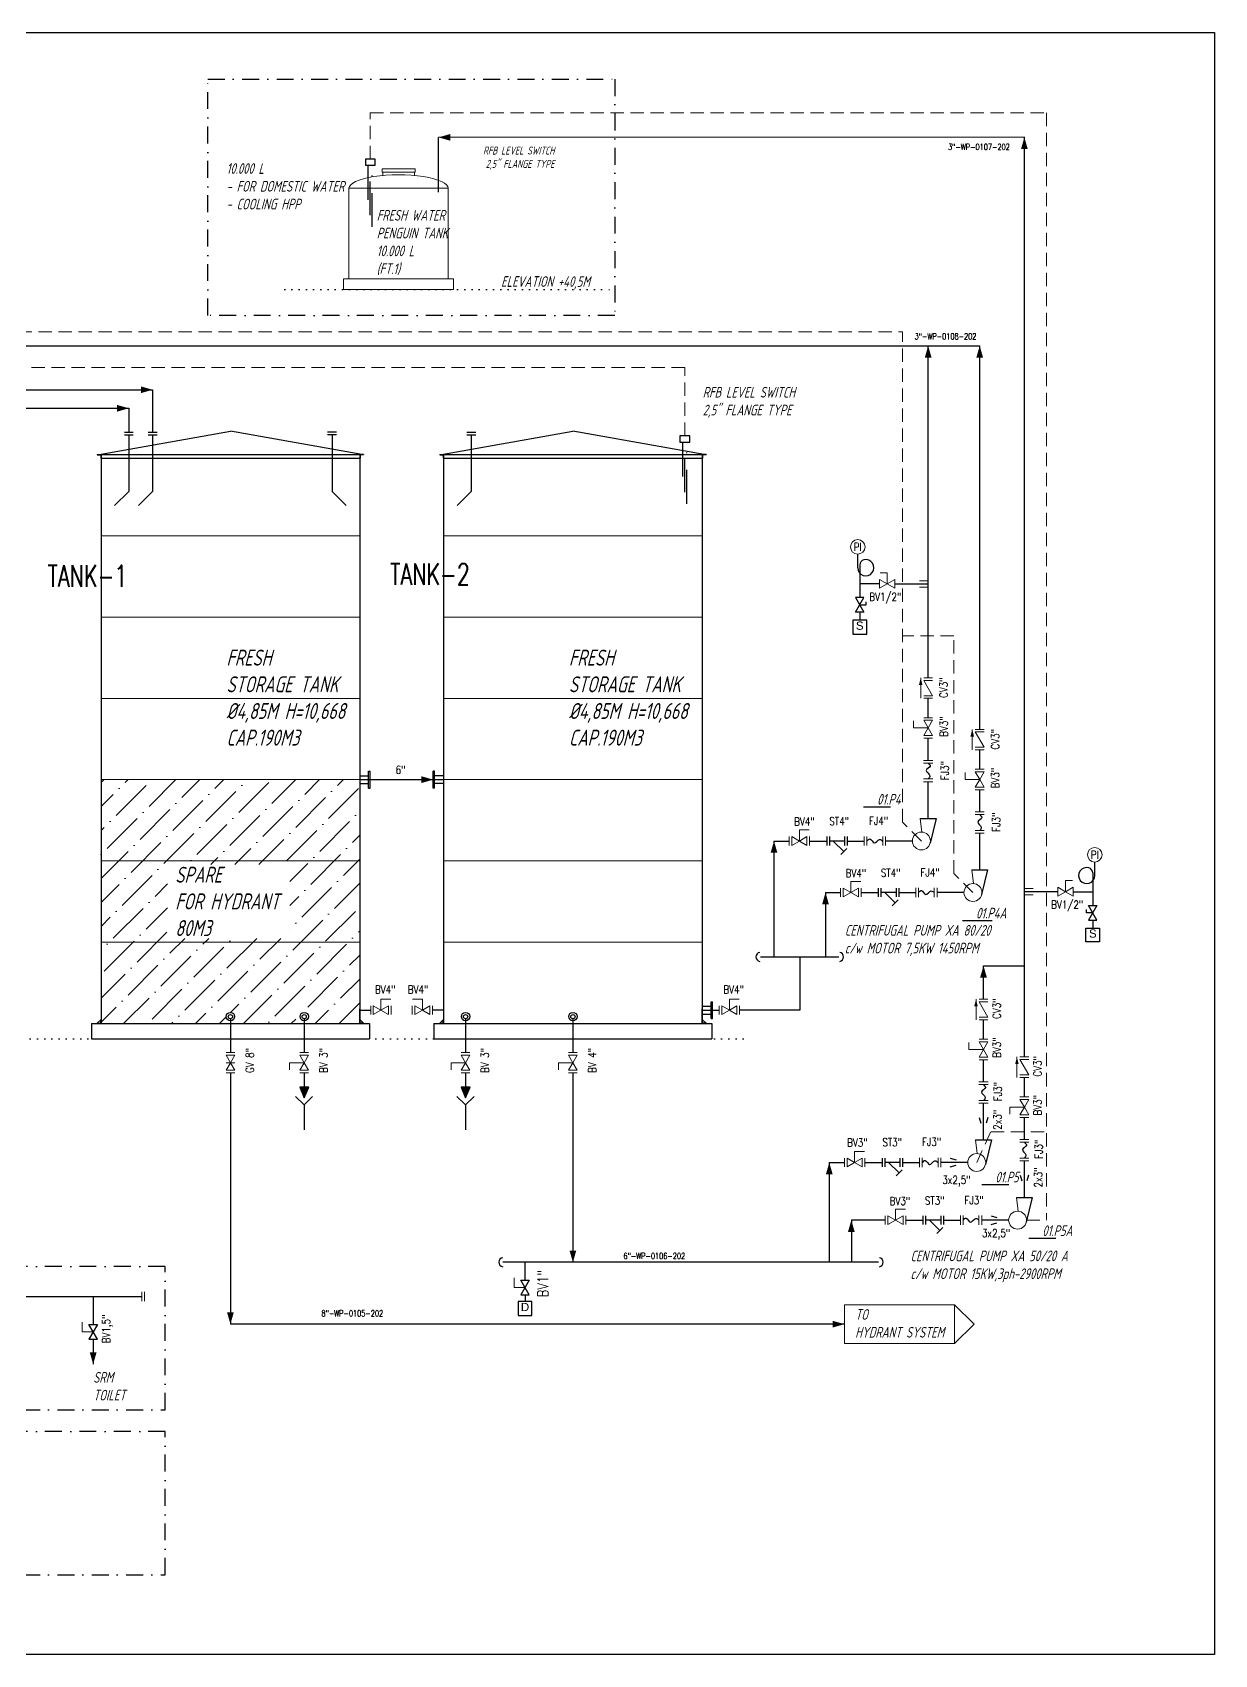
# Model space of a CAD drawing. Extents: x -29512 to 147477, y -5232 to 39709.
# Drawn here: x 138486.9 to 138708.5, y 10598.3 to 10902.4 of the extents above; entities that cross this region are included whole.
import ezdxf
from ezdxf.enums import TextEntityAlignment as Align

# ---------------------------------------------------------------- set-up
doc = ezdxf.new("R2010")
doc.units = 0
for name, pattern in [('DASHDOT', [25.4, 12.7, -6.35, 0, -6.35]), ('DOTTED', [0.25, 0, -0.25]), ('HIDDEN', [0.375, 0.25, -0.125])]:
    doc.linetypes.add(name, pattern=pattern)
doc.layers.get('0').update_dxf_attribs({"linetype": 'CONTINUOUS'})
doc.layers.get('DEFPOINTS').update_dxf_attribs({"linetype": 'CONTINUOUS'})
for name, color, linetype, lineweight in [('DIMENSI', 20, 'CONTINUOUS', 9), ('FITTING', 7, 'CONTINUOUS', 13), ('TAG', 140, 'CONTINUOUS', 13)]:
    doc.layers.add(name, color=color, linetype=linetype, lineweight=lineweight)
for name, color, linetype in [('DIMENSION', 3, 'CONTINUOUS'), ('HATCH', 4, 'CONTINUOUS'), ('NUVOLA', 6, 'CONTINUOUS'), ('S', 7, 'CONTINUOUS')]:
    doc.layers.add(name, color=color, linetype=linetype)
doc.styles.add('A3', font='arial.ttf', dxfattribs={"height": 0.3})
doc.styles.add('Romans100', font='romans.shx', dxfattribs={"width": 0.8, "height": 200})
doc.styles.add('S', font='ITALIC', dxfattribs={"height": 6})
doc.styles.add('S25', font='SIMPLEX', dxfattribs={"width": 0.8, "height": 0.25})
doc.styles.add('S3S', font='SIMPLEX', dxfattribs={"width": 0.7, "height": 0.3})
doc.styles.add('STYLE4', font='isocp.shx', dxfattribs={"width": 0.8, "oblique": 15, "height": 2})

# ---------------------------------------------------------------- blocks, each defined once
blk = doc.blocks.new('PRESA', base_point=(1.75, 0.1))
for p, q in [((1.5, 0.1), (1.5, 0.6)), ((1.5, 0.6), (2, 0.6)), ((2, 0.6), (2, 0.1)), ((2, 0.1), (1.5, 0.1))]:
    blk.add_line(p, q)
at = {"style": 'S', "width": 1.2}
blk.add_attdef('1', text='', height=0.3, dxfattribs=at).set_placement((1.75, 0.2), align=Align.CENTER)

msp = doc.modelspace()

# ---------------------------------------------------------------- hatches: boundary and pattern name
at = {"layer": 'DIMENSION', "linetype": 'Continuous', "ltscale": 0.5}
h = msp.add_hatch(color=3, dxfattribs=at)
h.paths.add_polyline_path([(138537.7991, 10702.6813), (138538.6368, 10704.6621), (138537.7991, 10704.6621)])
h.paths.add_polyline_path([(138537.7991, 10704.6621), (138536.9614, 10704.6621), (138537.7991, 10702.6813)])
h = msp.add_hatch(color=3, dxfattribs=at)
h.paths.add_polyline_path([(138568.0532, 10702.6813), (138568.8909, 10704.6621), (138568.0532, 10704.6621)])
h.paths.add_polyline_path([(138568.0532, 10704.6621), (138567.2155, 10704.6621), (138568.0532, 10702.6813)])
at = {"layer": 'FITTING', "linetype": 'ByBlock', "lineweight": 9, "ltscale": 0.5}
h = msp.add_hatch(dxfattribs=at)
h.set_pattern_fill('ANSI36', color=252, style=0)
h.set_pattern_definition([(45, (-3752.5855, 1875.253), (1.68379802, 6.17392608), [7.9375, -1.5875, 0, -1.5875])])
h.paths.add_polyline_path([(138548.2156, 10747.0934), (138548.2156, 10762.3334), (138499.7156, 10762.3334), (138499.7156, 10747.0934)])
h.paths.add_polyline_path([(138548.2156, 10731.8534), (138548.2156, 10747.0934), (138499.7156, 10747.0934), (138499.7156, 10731.8534)])
h.paths.add_polyline_path([(138548.2156, 10719.374), (138548.2156, 10731.8534), (138499.7156, 10731.8534), (138499.7156, 10717.3277), (138499.7156, 10716.6134), (138548.2156, 10716.6134), (138548.2156, 10717.0098), (138548.2156, 10717.24), (138548.2156, 10717.3277), (138548.2156, 10718.3598)])
h.paths.add_polyline_path([(138512.5645, 10732.2618), (138512.5645, 10746.4618), (138534.468, 10746.4618), (138534.468, 10732.2618)], flags=8)
h.paths.add_polyline_path([(138512.1589, 10732.5821), (138512.1589, 10746.449), (138535.0827, 10746.449), (138535.0827, 10732.5821)], flags=16)
h.paths.add_polyline_path([(138512.5645, 10732.2618), (138512.5645, 10746.4618), (138534.468, 10746.4618), (138534.468, 10732.2618)], flags=24)
h.paths.add_polyline_path([(138512.5645, 10732.2618), (138512.5645, 10746.4618), (138534.468, 10746.4618), (138534.468, 10732.2618)], flags=24)
h.paths.add_polyline_path([(138523.5718, 10717.9136, -1), (138524.3593, 10717.9136, -1)], flags=0)
h.paths.add_polyline_path([(138523.1787, 10717.9136, -1), (138524.7524, 10717.9136, -1)], flags=16)

# ---------------------------------------------------------------- linework, layer by layer
at = {"color": 7}
for p, q in [((138504.0945, 10827.4671), (138505.7431, 10827.4671)), ((138504.0945, 10826.9724), (138505.7431, 10826.9724)), ((138508.5644, 10827.4671), (138510.213, 10827.4671)), ((138508.5644, 10826.9724), (138510.213, 10826.9724)), ((138543.8366, 10827.4671), (138542.188, 10827.4671)), ((138543.8366, 10826.9724), (138542.188, 10826.9724)), ((138568.2979, 10827.4671), (138569.9465, 10827.4671)), ((138568.2979, 10826.9724), (138569.9465, 10826.9724)), ((138635.8132, 10750.0087), (138635.8132, 10751.6573)), ((138636.3078, 10750.0087), (138636.3078, 10751.6573)), ((138639.1633, 10750.833), (138636.3078, 10750.833)), ((138636.9775, 10750.833), (138638.9401, 10748.8865)), ((138639.1633, 10750.0087), (138639.1633, 10751.6573)), ((138639.6579, 10750.0087), (138639.6579, 10751.6573)), ((138638.385, 10748.3313), (138639.4953, 10749.4416)), ((138645.4746, 10740.3474), (138645.4746, 10741.996)), ((138645.9692, 10740.3474), (138645.9692, 10741.996)), ((138648.8246, 10741.1717), (138645.9692, 10741.1717)), ((138646.6388, 10741.1717), (138648.6015, 10739.2251)), ((138648.8246, 10740.3474), (138648.8246, 10741.996)), ((138649.3193, 10740.3474), (138649.3193, 10741.996)), ((138648.0464, 10738.67), (138649.1566, 10739.7802)), ((138646.1834, 10689.7379), (138646.1834, 10691.3865)), ((138646.678, 10689.7379), (138646.678, 10691.3865)), ((138649.5335, 10690.5622), (138646.678, 10690.5622)), ((138647.3477, 10690.5622), (138649.3103, 10688.6156)), ((138648.7552, 10688.0605), (138649.8655, 10689.1707)), ((138649.5335, 10689.7379), (138649.5335, 10691.3865)), ((138650.0281, 10689.7379), (138650.0281, 10691.3865)), ((138653.8438, 10678.9274), (138653.8438, 10680.576)), ((138654.3384, 10678.9274), (138654.3384, 10680.576)), ((138657.1938, 10679.7517), (138654.3384, 10679.7517)), ((138655.008, 10679.7517), (138656.9707, 10677.8051)), ((138657.1938, 10678.9274), (138657.1938, 10680.576)), ((138657.6885, 10678.9274), (138657.6885, 10680.576)), ((138656.4156, 10677.25), (138657.5259, 10678.3602))]:
    msp.add_line(p, q, dxfattribs=at)
at = {"color": 7, "lineweight": 20}
for p, q in [((138645.7444, 10801.1101), (138647.0753, 10801.1101)), ((138647.0753, 10799.0403), (138647.0753, 10801.1101)), ((138652.0386, 10772.028), (138652.0386, 10773.3589)), ((138654.7694, 10772.028), (138652.0386, 10772.028)), ((138661.6999, 10762.3666), (138661.6999, 10763.6975)), ((138664.4308, 10762.3666), (138661.6999, 10762.3666)), ((138632.4633, 10752.9029), (138630.6185, 10752.9029)), ((138630.6185, 10750.833), (138630.6185, 10752.9029)), ((138640.2799, 10741.1717), (138640.2799, 10743.2415)), ((138642.1247, 10743.2415), (138640.2799, 10743.2415)), ((138680.4941, 10741.3282), (138680.4941, 10743.398)), ((138681.825, 10743.398), (138680.4941, 10743.398)), ((138553.5135, 10721.1837), (138552.1826, 10721.1837)), ((138552.1826, 10719.1139), (138552.1826, 10721.1837)), ((138554.0274, 10721.1837), (138552.1826, 10721.1837)), ((138558.1072, 10721.1837), (138559.952, 10721.1837)), ((138558.6211, 10721.1837), (138559.952, 10721.1837)), ((138559.952, 10719.1139), (138559.952, 10721.1837)), ((138619.3462, 10721.1837), (138617.5014, 10721.1837)), ((138617.5014, 10719.1139), (138617.5014, 10721.1837)), ((138618.8323, 10721.1837), (138617.5014, 10721.1837)), ((138662.4088, 10711.7571), (138662.4088, 10713.088)), ((138665.1396, 10711.7571), (138662.4088, 10711.7571)), ((138535.0683, 10707.9438), (138535.0683, 10709.2747)), ((138537.7991, 10709.2747), (138535.0683, 10709.2747)), ((138568.0532, 10709.2747), (138565.3223, 10709.2747)), ((138565.3223, 10707.9438), (138565.3223, 10709.2747)), ((138588.169, 10709.2747), (138585.4382, 10709.2747)), ((138585.4382, 10707.9438), (138585.4382, 10709.2747)), ((138672.8, 10700.9466), (138670.0691, 10700.9466)), ((138670.0691, 10699.6157), (138670.0691, 10700.9466)), ((138640.9887, 10690.5622), (138640.9887, 10692.632)), ((138642.8335, 10692.632), (138640.9887, 10692.632)), ((138649.98, 10681.8215), (138648.6491, 10681.8215)), ((138648.6491, 10679.7517), (138648.6491, 10681.8215)), ((138650.4939, 10681.8215), (138648.6491, 10681.8215)), ((138577.1383, 10668.9679), (138577.1383, 10667.1231)), ((138577.1383, 10668.454), (138577.1383, 10667.1231)), ((138579.2082, 10667.1231), (138577.1383, 10667.1231)), ((138496.1668, 10660.6435), (138496.1668, 10658.7987)), ((138496.1668, 10660.1296), (138496.1668, 10658.7987)), ((138498.2366, 10658.7987), (138496.1668, 10658.7987))]:
    msp.add_line(p, q, dxfattribs=at)
for p, q in [((138642.7368, 10796.4806), (138641.1632, 10796.4806)), ((138641.1632, 10796.4806), (138642.7368, 10793.7268)), ((138641.1632, 10793.7268), (138642.7368, 10796.4806)), ((138643.1302, 10795.1037), (138643.1302, 10795.6938)), ((138642.7368, 10793.7268), (138641.1632, 10793.7268)), ((138641.95, 10795.1037), (138643.1302, 10795.1037)), ((138684.4392, 10737.3916), (138684.4392, 10737.9818)), ((138684.8326, 10738.7686), (138686.4062, 10738.7686)), ((138686.4062, 10738.7686), (138684.8326, 10736.0147)), ((138686.4062, 10736.0147), (138684.8326, 10738.7686)), ((138685.6194, 10737.3916), (138684.4392, 10737.3916)), ((138684.8326, 10736.0147), (138686.4062, 10736.0147)), ((138579.995, 10668.5), (138578.4213, 10665.7462)), ((138579.995, 10665.7462), (138578.4213, 10668.5)), ((138578.4213, 10668.5), (138579.995, 10668.5)), ((138578.4213, 10665.7462), (138579.995, 10665.7462)), ((138499.0234, 10660.1756), (138497.4498, 10657.4217)), ((138499.0234, 10657.4217), (138497.4498, 10660.1756)), ((138497.4498, 10660.1756), (138499.0234, 10660.1756)), ((138497.4498, 10657.4217), (138499.0234, 10657.4217))]:
    msp.add_line(p, q)
at = {"color": 30, "lineweight": 20}
for p, q in [((138654.7694, 10781.4258), (138654.7694, 10781.4326)), ((138664.4308, 10771.7644), (138664.4308, 10771.7713)), ((138665.1396, 10721.1549), (138665.1396, 10721.1617)), ((138672.8, 10710.3444), (138672.8, 10710.3512))]:
    msp.add_line(p, q, dxfattribs=at)
at = {"color": 7, "lineweight": 20}
for centre in [(138641.5681, 10805.9647), (138686.0013, 10748.2526)]:
    msp.add_circle(centre, 1.3668, dxfattribs=at)
for centre, radius in [((138523.9656, 10717.9136), 0.7868), ((138523.9656, 10717.9136), 0.3937), ((138537.7991, 10717.9136), 0.7868), ((138537.7991, 10717.9136), 0.3937), ((138568.0532, 10717.9136), 0.7868), ((138568.0532, 10717.9136), 0.3937), ((138588.169, 10717.9136), 0.7868), ((138588.169, 10717.9136), 0.3937)]:
    msp.add_circle(centre, radius)
for points in [[(138654.7694, 10765.4346), (138655.1642, 10764.8833), (138654.4026, 10764.0769), (138655.0692, 10763.0575), (138654.7694, 10762.4644)], [(138664.4308, 10755.7733), (138664.8256, 10755.2219), (138664.0639, 10754.4155), (138664.7305, 10753.3962), (138664.4308, 10752.803)], [(138643.2902, 10750.833), (138643.8416, 10751.2278), (138644.648, 10750.4662), (138645.6673, 10751.1328), (138646.2604, 10750.833)], [(138652.9516, 10741.1717), (138653.5029, 10741.5665), (138654.3093, 10740.8048), (138655.3287, 10741.4714), (138655.9218, 10741.1717)], [(138665.1396, 10705.1638), (138665.5344, 10704.6124), (138664.7728, 10703.806), (138665.4394, 10702.7867), (138665.1396, 10702.1935)], [(138672.8, 10694.3533), (138673.1948, 10693.8019), (138672.4331, 10692.9955), (138673.0997, 10691.9762), (138672.8, 10691.383)], [(138653.6604, 10690.5622), (138654.2118, 10690.957), (138655.0182, 10690.1953), (138656.0375, 10690.8619), (138656.6306, 10690.5622)], [(138661.3208, 10679.7517), (138661.8721, 10680.1465), (138662.6785, 10679.3848), (138663.6979, 10680.0514), (138664.291, 10679.7517)]]:
    msp.add_spline(points, degree=3)
at = {"layer": 'DEFPOINTS', "color": 6, "linetype": 'ByBlock', "ltscale": 0.5}
msp.add_lwpolyline([(138708.4541, 10598.32), (138278.5433, 10598.32), (138278.5433, 10902.4098), (138708.4541, 10902.4098)], close=True, dxfattribs=at)
at = {"layer": 'DIMENSI', "color": 7}
for p, q in [((138653.2917, 10755.0724), (138653.6006, 10752.5079)), ((138662.953, 10745.4111), (138663.2619, 10742.8466)), ((138663.6619, 10694.8016), (138663.9708, 10692.2371)), ((138671.3222, 10683.9911), (138671.6311, 10681.4266))]:
    msp.add_line(p, q, dxfattribs=at)
for centre in [(138653.5003, 10750.833), (138663.1616, 10741.1717), (138663.8705, 10690.5622), (138671.5308, 10679.7517)]:
    msp.add_circle(centre, 1.6779, dxfattribs=at)
at = {"layer": 'DIMENSION', "color": 4, "linetype": 'HIDDEN', "lineweight": 13, "ltscale": 10}
for p, q in [((138550.191, 10878.6749), (138550.191, 10887.3418)), ((138550.191, 10887.3418), (138676.9305, 10887.3418)), ((138676.9305, 10887.3418), (138676.9305, 10679.7517)), ((138375.4728, 10846.2629), (138649.9456, 10846.2629)), ((138649.9456, 10754.3877), (138649.9456, 10846.2629)), ((138609.1508, 10839.624), (138435.3571, 10839.624)), ((138609.1508, 10826.7677), (138609.1508, 10839.624)), ((138659.6069, 10789.2844), (138649.9456, 10789.2844)), ((138659.6069, 10744.7264), (138659.6069, 10789.2844)), ((138653.5003, 10750.833), (138649.9456, 10754.3877)), ((138663.1616, 10741.1717), (138659.6069, 10744.7264)), ((138663.8705, 10690.5622), (138666.4853, 10696.2904)), ((138666.4853, 10696.2904), (138676.9305, 10696.2904)), ((138673.2087, 10679.7517), (138676.9305, 10679.7517))]:
    msp.add_line(p, q, dxfattribs=at)
at = {"layer": 'DIMENSION', "color": 3, "linetype": 'Continuous', "ltscale": 0.5}
for p, q in [((138672.8, 10882.7496), (138562.9797, 10882.7441)), ((138562.9797, 10872.4624), (138562.9797, 10882.7441)), ((138672.8, 10710.3444), (138672.8, 10882.7496)), ((138388.2615, 10843.6595), (138664.4308, 10843.6595)), ((138654.7694, 10781.4326), (138654.7694, 10843.6595)), ((138664.4308, 10771.7713), (138664.4308, 10843.6595)), ((138446.0987, 10835.4231), (138509.3887, 10835.4231)), ((138509.3887, 10835.4231), (138509.3887, 10827.4671)), ((138450.7286, 10831.9497), (138504.9188, 10831.9497)), ((138504.9188, 10831.9497), (138504.9188, 10827.4671)), ((138504.9188, 10826.9724), (138504.9188, 10816.3717)), ((138509.3887, 10826.9724), (138509.3887, 10816.3717)), ((138543.0123, 10826.9724), (138543.0123, 10816.3717)), ((138569.1222, 10826.9724), (138569.1222, 10816.3717)), ((138504.9188, 10816.3717), (138502.2653, 10813.7183)), ((138509.3887, 10816.3717), (138506.7353, 10813.7183)), ((138543.0123, 10816.3717), (138545.6658, 10813.7183)), ((138569.1222, 10816.3717), (138566.4688, 10813.7183)), ((138654.7694, 10773.9503), (138654.7694, 10777.5879)), ((138654.7694, 10765.9491), (138654.7694, 10770.1056)), ((138664.4308, 10764.289), (138664.4308, 10767.9265)), ((138548.2156, 10762.3334), (138563.919, 10762.3334)), ((138654.7694, 10755.0724), (138654.7694, 10761.9499)), ((138664.4308, 10756.2878), (138664.4308, 10760.4443)), ((138625.8638, 10750.833), (138625.8638, 10729.0938)), ((138625.8638, 10750.833), (138628.6961, 10750.833)), ((138632.5409, 10750.833), (138635.8132, 10750.833)), ((138639.6579, 10750.833), (138642.7757, 10750.833)), ((138651.8224, 10750.833), (138646.7749, 10750.833)), ((138664.4308, 10745.4111), (138664.4308, 10752.2885)), ((138635.5252, 10741.1717), (138635.5252, 10729.0938)), ((138635.5252, 10741.1717), (138638.3575, 10741.1717)), ((138642.2022, 10741.1717), (138645.4746, 10741.1717)), ((138649.3193, 10741.1717), (138652.4371, 10741.1717)), ((138661.4837, 10741.1717), (138656.4363, 10741.1717)), ((138623.3526, 10729.0938), (138638.0364, 10729.0938)), ((138630.6945, 10729.0938), (138630.6945, 10719.1139)), ((138665.1396, 10721.1617), (138665.1396, 10727.443)), ((138665.1396, 10727.443), (138672.8, 10727.443)), ((138523.9656, 10717.6134), (138523.9656, 10711.1971)), ((138537.7991, 10717.6134), (138537.7991, 10711.1971)), ((138548.2156, 10719.1139), (138550.2602, 10719.1139)), ((138563.919, 10719.1139), (138561.8743, 10719.1139)), ((138568.0532, 10717.6134), (138568.0532, 10711.1971)), ((138588.169, 10717.6134), (138588.169, 10711.1971)), ((138612.419, 10719.1139), (138615.579, 10719.1139)), ((138630.6945, 10719.1139), (138619.4237, 10719.1139)), ((138665.1396, 10713.6795), (138665.1396, 10717.317)), ((138523.9656, 10707.3524), (138523.9656, 10660.2575)), ((138537.7991, 10707.3524), (138537.7991, 10704.6621)), ((138568.0532, 10707.3524), (138568.0532, 10704.6621)), ((138588.169, 10707.3524), (138588.169, 10671.8557)), ((138665.1396, 10705.6783), (138665.1396, 10709.8347)), ((138672.8, 10702.869), (138672.8, 10706.5065)), ((138537.7754, 10701.3501), (138537.7754, 10696.707)), ((138568.0294, 10701.3501), (138568.0294, 10696.707)), ((138665.1396, 10694.8016), (138665.1396, 10701.679)), ((138672.8, 10694.8678), (138672.8, 10699.0242)), ((138636.234, 10690.5622), (138639.0663, 10690.5622)), ((138636.234, 10690.5622), (138636.234, 10671.8557)), ((138642.9111, 10690.5622), (138646.1834, 10690.5622)), ((138650.0281, 10690.5622), (138653.1459, 10690.5622)), ((138662.1926, 10690.5622), (138657.1451, 10690.5622)), ((138672.8, 10683.9911), (138672.8, 10690.8685)), ((138646.7267, 10679.7517), (138640.3657, 10679.7517)), ((138640.3657, 10679.7517), (138640.3657, 10671.8557)), ((138650.5714, 10679.7517), (138653.8438, 10679.7517)), ((138657.6885, 10679.7517), (138660.8063, 10679.7517)), ((138669.8529, 10679.7517), (138664.8055, 10679.7517)), ((138645.4746, 10671.8557), (138575.0075, 10671.8557)), ((138579.2082, 10668.5), (138579.2082, 10671.8557)), ((138413.2625, 10665.4243), (138507.3041, 10665.4243)), ((138498.2366, 10665.4243), (138498.2366, 10660.1756)), ((138579.2082, 10665.7462), (138579.2082, 10664.478)), ((138639.0763, 10660.2575), (138523.9656, 10660.2575)), ((138498.2366, 10657.4217), (138498.2366, 10652.7502))]:
    msp.add_line(p, q, dxfattribs=at)
at = {"layer": 'DIMENSION', "color": 4, "linetype": 'DASHDOT', "ltscale": 0.5}
for p, q in [((138549.8173, 10871.0501), (138549.8173, 10877.5209)), ((138550.191, 10868.1335), (138550.191, 10877.5209)), ((138550.5647, 10865.9438), (138550.5647, 10877.5209)), ((138608.7771, 10819.1429), (138608.7771, 10825.6137)), ((138609.1508, 10816.2263), (138609.1508, 10825.6137)), ((138609.5245, 10814.0366), (138609.5245, 10825.6137))]:
    msp.add_line(p, q, dxfattribs=at)
at = {"layer": 'DIMENSION', "color": 3, "lineweight": 25}
for p, q in [((138499.3584, 10823.2934), (138523.9656, 10827.6323)), ((138548.5727, 10823.2934), (138523.9656, 10827.6323)), ((138563.5619, 10823.2934), (138588.169, 10827.6323)), ((138612.7762, 10823.2934), (138588.169, 10827.6323)), ((138499.7156, 10823.2934), (138548.2156, 10823.2934)), ((138499.7156, 10823.2934), (138499.7156, 10716.6134)), ((138548.2156, 10823.2934), (138548.2156, 10716.6134)), ((138563.919, 10823.2934), (138563.919, 10716.6134)), ((138563.919, 10823.2934), (138612.419, 10823.2934)), ((138612.419, 10823.2934), (138612.419, 10716.6134))]:
    msp.add_line(p, q, dxfattribs=at)
at = {"layer": 'DIMENSION', "color": 0, "lineweight": 25}
for p, q in [((138499.0013, 10823.2934), (138499.0013, 10823.222)), ((138499.0013, 10823.2934), (138499.7156, 10823.2934)), ((138499.0013, 10823.222), (138499.6441, 10823.222)), ((138499.6441, 10823.222), (138499.6441, 10822.5791)), ((138499.6441, 10822.5791), (138499.7156, 10822.5791)), ((138499.7156, 10823.2934), (138499.7156, 10822.5791)), ((138499.7156, 10822.5791), (138548.2156, 10822.5791)), ((138548.9298, 10823.2934), (138548.2156, 10823.2934)), ((138548.2156, 10823.2934), (138548.2156, 10822.5791)), ((138548.287, 10822.5791), (138548.2156, 10822.5791)), ((138548.287, 10823.222), (138548.287, 10822.5791)), ((138548.9298, 10823.222), (138548.287, 10823.222)), ((138548.9298, 10823.2934), (138548.9298, 10823.222)), ((138563.2047, 10823.2934), (138563.919, 10823.2934)), ((138563.2047, 10823.2934), (138563.2047, 10823.222)), ((138563.2047, 10823.222), (138563.8476, 10823.222)), ((138563.8476, 10823.222), (138563.8476, 10822.5791)), ((138563.8476, 10822.5791), (138563.919, 10822.5791)), ((138563.919, 10823.2934), (138563.919, 10822.5791)), ((138563.919, 10822.5791), (138612.419, 10822.5791)), ((138612.419, 10823.2934), (138612.419, 10822.5791)), ((138613.1333, 10823.2934), (138612.419, 10823.2934)), ((138612.4904, 10822.5791), (138612.419, 10822.5791)), ((138613.1333, 10823.222), (138612.4904, 10823.222)), ((138612.4904, 10823.222), (138612.4904, 10822.5791)), ((138613.1333, 10823.2934), (138613.1333, 10823.222)), ((138499.0013, 10716.6848), (138499.6441, 10717.3277)), ((138499.0013, 10716.6134), (138499.0013, 10716.6848)), ((138499.0013, 10716.6848), (138499.6441, 10716.6848)), ((138499.0013, 10716.6134), (138499.7156, 10716.6134)), ((138499.6441, 10717.3277), (138499.7156, 10717.3277)), ((138499.6441, 10716.6848), (138499.6441, 10717.3277)), ((138499.7156, 10716.6134), (138499.7156, 10717.3277)), ((138548.287, 10717.3277), (138548.2156, 10717.3277)), ((138548.287, 10717.3277), (138548.2156, 10717.3277)), ((138548.2156, 10716.6134), (138548.2156, 10717.3277)), ((138548.9298, 10716.6134), (138548.2156, 10716.6134)), ((138548.287, 10717.3277), (138548.9298, 10716.6848)), ((138548.287, 10716.6848), (138548.287, 10717.3277)), ((138548.9298, 10716.6848), (138548.287, 10716.6848)), ((138548.9298, 10716.6134), (138548.9298, 10716.6848)), ((138563.2047, 10716.6848), (138563.8476, 10717.3277)), ((138563.2047, 10716.6848), (138563.8476, 10716.6848)), ((138563.2047, 10716.6134), (138563.2047, 10716.6848)), ((138563.2047, 10716.6134), (138563.919, 10716.6134)), ((138563.8476, 10716.6848), (138563.8476, 10717.3277)), ((138563.8476, 10717.3277), (138563.919, 10717.3277)), ((138563.919, 10716.6134), (138563.919, 10717.3277)), ((138612.419, 10716.6134), (138612.419, 10717.3277)), ((138612.4904, 10717.3277), (138612.419, 10717.3277)), ((138612.4904, 10717.3277), (138612.419, 10717.3277)), ((138613.1333, 10716.6134), (138612.419, 10716.6134)), ((138612.4904, 10716.6848), (138612.4904, 10717.3277)), ((138612.4904, 10717.3277), (138613.1333, 10716.6848)), ((138613.1333, 10716.6848), (138612.4904, 10716.6848)), ((138613.1333, 10716.6134), (138613.1333, 10716.6848))]:
    msp.add_line(p, q, dxfattribs=at)
at = {"layer": 'DIMENSION', "color": 8, "lineweight": 0}
for p, q in [((138499.7156, 10808.0534), (138548.2156, 10808.0534)), ((138563.919, 10808.0534), (138612.419, 10808.0534)), ((138499.7156, 10792.8134), (138548.2156, 10792.8134)), ((138499.7156, 10792.8134), (138548.2156, 10792.8134)), ((138563.919, 10792.8134), (138612.419, 10792.8134)), ((138563.919, 10792.8134), (138612.419, 10792.8134)), ((138499.7156, 10777.5734), (138548.2156, 10777.5734)), ((138563.919, 10777.5734), (138612.419, 10777.5734)), ((138499.7156, 10762.3334), (138548.2156, 10762.3334)), ((138563.919, 10762.3334), (138612.419, 10762.3334)), ((138499.7156, 10747.0934), (138548.2156, 10747.0934)), ((138563.919, 10747.0934), (138612.419, 10747.0934)), ((138499.7156, 10731.8534), (138548.2156, 10731.8534)), ((138563.919, 10731.8534), (138612.419, 10731.8534))]:
    msp.add_line(p, q, dxfattribs=at)
at = {"layer": 'DIMENSION', "color": 0, "linetype": 'ByBlock', "ltscale": 0.5}
for p, q in [((138641.95, 10799.0403), (138641.95, 10796.4806)), ((138641.95, 10793.7268), (138641.95, 10792.2052)), ((138685.6194, 10741.3282), (138685.6194, 10738.7686)), ((138685.6194, 10736.0147), (138685.6194, 10734.4932))]:
    msp.add_line(p, q, dxfattribs=at)
at = {"layer": 'DIMENSION', "color": 7, "linetype": 'ByBlock', "lineweight": 25, "ltscale": 5}
for p, q in [((138548.2156, 10763.0744), (138549.8808, 10763.0744)), ((138563.919, 10763.0744), (138562.2538, 10763.0744)), ((138548.2156, 10761.5924), (138549.8808, 10761.5924)), ((138563.919, 10761.5924), (138562.2538, 10761.5924)), ((138612.419, 10719.8549), (138614.0842, 10719.8549)), ((138612.419, 10718.3728), (138614.0842, 10718.3728))]:
    msp.add_line(p, q, dxfattribs=at)
at = {"layer": 'DIMENSION', "color": 7, "lineweight": 25}
for p, q in [((138549.8808, 10760.7598), (138549.8808, 10763.907)), ((138549.8808, 10763.907), (138550.1472, 10763.907)), ((138550.1472, 10760.7598), (138550.1472, 10763.907)), ((138562.2538, 10763.907), (138561.9874, 10763.907)), ((138561.9874, 10760.7598), (138561.9874, 10763.907)), ((138562.2538, 10760.7598), (138562.2538, 10763.907)), ((138549.8808, 10760.7598), (138550.1472, 10760.7598)), ((138562.2538, 10760.7598), (138561.9874, 10760.7598)), ((138548.2156, 10717.24), (138548.2156, 10719.374)), ((138612.419, 10717.24), (138612.419, 10719.374)), ((138614.0842, 10720.6875), (138614.3506, 10720.6875)), ((138614.0842, 10717.5402), (138614.0842, 10720.6875)), ((138614.3506, 10717.5402), (138614.3506, 10720.6875)), ((138614.0842, 10717.5402), (138614.3506, 10717.5402))]:
    msp.add_line(p, q, dxfattribs=at)
at = {"layer": 'DIMENSION', "color": 1}
for p, q in [((138642.6696, 10757.2645), (138647.7287, 10757.2645)), ((138661.2141, 10735.9169), (138666.7933, 10735.9169)), ((138664.828, 10686.4299), (138669.8872, 10686.4299)), ((138673.6289, 10676.3782), (138678.688, 10676.3782))]:
    msp.add_line(p, q, dxfattribs=at)
at = {"layer": 'DIMENSION', "color": 7}
for p, q in [((138653.2917, 10755.0724), (138656.2472, 10755.0724)), ((138656.2472, 10755.0724), (138655.1315, 10750.4402)), ((138662.953, 10745.4111), (138665.9085, 10745.4111)), ((138665.9085, 10745.4111), (138664.7929, 10740.7788)), ((138497.8941, 10716.6134), (138497.8941, 10713.7562)), ((138497.8941, 10716.6134), (138550.037, 10716.6134)), ((138550.037, 10716.6134), (138550.037, 10713.7562)), ((138562.0976, 10716.6134), (138614.2404, 10716.6134)), ((138562.0976, 10716.6134), (138562.0976, 10713.7562)), ((138614.2404, 10716.6134), (138614.2404, 10713.7562)), ((138497.8941, 10713.7562), (138550.037, 10713.7562)), ((138562.0976, 10713.7562), (138614.2404, 10713.7562)), ((138663.6619, 10694.8016), (138666.6174, 10694.8016)), ((138666.6174, 10694.8016), (138665.5017, 10690.1693)), ((138671.3222, 10683.9911), (138674.2777, 10683.9911)), ((138674.2777, 10683.9911), (138673.1621, 10679.3588))]:
    msp.add_line(p, q, dxfattribs=at)
at = {"layer": 'DIMENSION', "color": 32, "lineweight": 25}
for p, q in [((138548.2156, 10717.0098), (138548.2156, 10718.3598)), ((138612.419, 10717.0098), (138612.419, 10718.3598))]:
    msp.add_line(p, q, dxfattribs=at)
at = {"layer": 'DIMENSION', "color": 4}
for points in [[(138549.2763, 10877.5209), (138551.1057, 10877.5209), (138551.1057, 10878.6749), (138549.2763, 10878.6749)], [(138608.2361, 10825.6137), (138610.0655, 10825.6137), (138610.0655, 10826.7677), (138608.2361, 10826.7677)]]:
    msp.add_lwpolyline(points, close=True, dxfattribs=at)
at = {"layer": 'DIMENSION', "color": 3, "linetype": 'Continuous', "ltscale": 0.5, "flags": 128}
for points in [[(138536.9614, 10704.6621), (138537.7991, 10702.6813), (138538.6368, 10704.6621), (138537.7991, 10704.6621)], [(138567.2155, 10704.6621), (138568.0532, 10702.6813), (138568.8909, 10704.6621), (138568.0532, 10704.6621)]]:
    msp.add_lwpolyline(points, close=True, dxfattribs=at)
for points in [[(138536.1669, 10702.9586), (138537.7754, 10701.3501), (138539.3839, 10702.9586)], [(138566.4209, 10702.9586), (138568.0294, 10701.3501), (138569.6379, 10702.9586)]]:
    msp.add_lwpolyline(points, dxfattribs=at)
at = {"layer": 'DIMENSION', "color": 3, "linetype": 'Continuous', "ltscale": 0.5}
for centre, start, end in [((138623.3526, 10729.0938), 100.561274, 259.438726), ((138638.0364, 10729.0938), 280.561274, 79.438726), ((138575.1674, 10671.8557), 100.561274, 259.438726), ((138645.4746, 10671.8557), 280.561274, 79.438726)]:
    msp.add_arc(centre, 0.8722, start, end, dxfattribs=at)
for points in [[(138562.9797, 10882.7426), (138565.1827, 10883.3721), (138565.1827, 10882.1132)], [(138672.8, 10882.7489), (138672.1705, 10880.5458), (138673.4294, 10880.5458)], [(138654.7694, 10843.6595), (138654.14, 10841.4565), (138655.3989, 10841.4565)], [(138664.4308, 10843.6595), (138663.8013, 10841.4565), (138665.0602, 10841.4565)], [(138509.3887, 10835.4231), (138507.1857, 10836.0525), (138507.1857, 10834.7936)], [(138504.9188, 10831.9497), (138502.7157, 10832.5791), (138502.7157, 10831.3202)], [(138561.9874, 10762.3334), (138559.7843, 10762.9628), (138559.7843, 10761.7039)], [(138625.8638, 10750.833), (138625.2344, 10748.63), (138626.4932, 10748.63)], [(138635.5252, 10741.1717), (138634.8957, 10738.9686), (138636.1546, 10738.9686)], [(138665.1396, 10727.443), (138664.5102, 10725.24), (138665.7691, 10725.24)], [(138636.234, 10690.5622), (138635.6046, 10688.3591), (138636.8634, 10688.3591)], [(138640.3657, 10679.7517), (138639.7363, 10677.5486), (138640.9952, 10677.5486)], [(138588.169, 10671.8557), (138588.7985, 10674.0588), (138587.5396, 10674.0588)], [(138523.9656, 10660.2575), (138524.595, 10662.4606), (138523.3361, 10662.4606)], [(138639.0763, 10660.2575), (138636.8733, 10660.8869), (138636.8733, 10659.628)], [(138498.2366, 10652.7502), (138498.8661, 10654.9532), (138497.6072, 10654.9532)]]:
    msp.add_solid(points, dxfattribs=at)
at = {"layer": 'FITTING', "color": 40, "linetype": 'ByBlock', "ltscale": 0.5}
for p, q in [((138552.4024, 10876.8263), (138558.5796, 10876.8263)), ((138552.4024, 10876.1926), (138552.4024, 10876.8263)), ((138552.4024, 10876.1926), (138558.5796, 10876.1926)), ((138552.5181, 10875.5495), (138552.5181, 10876.1926)), ((138558.4639, 10875.5495), (138558.4639, 10876.1926)), ((138558.5796, 10876.1926), (138558.5796, 10876.8263)), ((138546.191, 10873.2161), (138546.191, 10856.224)), ((138564.791, 10873.2161), (138546.191, 10873.2161)), ((138564.791, 10873.2161), (138564.791, 10856.224)), ((138564.791, 10856.224), (138546.191, 10856.224))]:
    msp.add_line(p, q, dxfattribs=at)
at = {"layer": 'FITTING', "lineweight": 20}
for p, q in [((138654.7694, 10799.6325), (138653.1208, 10799.6325)), ((138654.7694, 10799.6325), (138653.1208, 10799.6325)), ((138654.7694, 10798.4481), (138653.1208, 10798.4481)), ((138654.7694, 10798.4481), (138653.1208, 10798.4481)), ((138653.3699, 10781.4254), (138653.3699, 10777.5811)), ((138655.5937, 10781.4258), (138653.9451, 10781.4258)), ((138655.5937, 10777.5811), (138653.9451, 10777.5811)), ((138655.5937, 10777.5811), (138653.9451, 10777.5811)), ((138653.9451, 10773.9503), (138655.5937, 10773.9503)), ((138663.0312, 10771.7641), (138663.0312, 10767.9197)), ((138665.2551, 10771.7644), (138663.6065, 10771.7644)), ((138653.9451, 10770.1056), (138655.5937, 10770.1056)), ((138665.2551, 10767.9197), (138663.6065, 10767.9197)), ((138665.2551, 10767.9197), (138663.6065, 10767.9197)), ((138663.6065, 10764.289), (138665.2551, 10764.289)), ((138663.6065, 10760.4443), (138665.2551, 10760.4443)), ((138628.6961, 10750.0087), (138628.6961, 10751.6573)), ((138632.5409, 10750.0087), (138632.5409, 10751.6573)), ((138638.3575, 10740.3474), (138638.3575, 10741.996)), ((138642.2022, 10740.3474), (138642.2022, 10741.996)), ((138672.8, 10741.9204), (138674.4486, 10741.9204)), ((138672.8, 10741.9204), (138674.4486, 10741.9204)), ((138672.8, 10740.736), (138674.4486, 10740.736)), ((138672.8, 10740.736), (138674.4486, 10740.736)), ((138550.2602, 10718.2896), (138550.2602, 10719.9382)), ((138554.1049, 10718.2896), (138554.1049, 10719.9382)), ((138558.0296, 10718.2896), (138558.0296, 10719.9382)), ((138561.8743, 10718.2896), (138561.8743, 10719.9382)), ((138615.579, 10718.2896), (138615.579, 10719.9382)), ((138619.4237, 10718.2896), (138619.4237, 10719.9382)), ((138663.7401, 10721.1545), (138663.7401, 10717.3102)), ((138665.9639, 10721.1549), (138664.3153, 10721.1549)), ((138665.9639, 10717.3102), (138664.3153, 10717.3102)), ((138665.9639, 10717.3102), (138664.3153, 10717.3102)), ((138664.3153, 10713.6795), (138665.9639, 10713.6795)), ((138523.1413, 10711.1971), (138524.7899, 10711.1971)), ((138536.9748, 10711.1971), (138538.6234, 10711.1971)), ((138567.2289, 10711.1971), (138568.8775, 10711.1971)), ((138587.3447, 10711.1971), (138588.9933, 10711.1971)), ((138671.4004, 10710.344), (138671.4004, 10706.4997)), ((138673.6243, 10710.3444), (138671.9757, 10710.3444)), ((138523.1413, 10709.2747), (138524.7899, 10709.2747)), ((138523.1413, 10707.3524), (138524.7899, 10707.3524)), ((138536.9748, 10707.3524), (138538.6234, 10707.3524)), ((138567.2289, 10707.3524), (138568.8775, 10707.3524)), ((138587.3447, 10707.3524), (138588.9933, 10707.3524)), ((138664.3153, 10709.8347), (138665.9639, 10709.8347)), ((138673.6243, 10706.4997), (138671.9757, 10706.4997)), ((138673.6243, 10706.4997), (138671.9757, 10706.4997)), ((138671.9757, 10702.869), (138673.6243, 10702.869)), ((138671.9757, 10699.0242), (138673.6243, 10699.0242)), ((138639.0663, 10689.7379), (138639.0663, 10691.3865)), ((138642.9111, 10689.7379), (138642.9111, 10691.3865)), ((138646.7267, 10678.9274), (138646.7267, 10680.576)), ((138650.5714, 10678.9274), (138650.5714, 10680.576))]:
    msp.add_line(p, q, dxfattribs=at)
at = {"layer": 'FITTING'}
for p, q in [((138655.6268, 10765.9491), (138653.912, 10765.9491)), ((138655.6268, 10765.4346), (138653.912, 10765.4346)), ((138655.6268, 10762.4644), (138653.912, 10762.4644)), ((138655.6268, 10761.9499), (138653.912, 10761.9499)), ((138665.2882, 10756.2878), (138663.5734, 10756.2878)), ((138665.2882, 10755.7733), (138663.5734, 10755.7733)), ((138665.2882, 10752.803), (138663.5734, 10752.803)), ((138642.7757, 10751.6905), (138642.7757, 10749.9756)), ((138643.2902, 10751.6905), (138643.2902, 10749.9756)), ((138646.2604, 10751.6905), (138646.2604, 10749.9756)), ((138646.7749, 10751.6905), (138646.7749, 10749.9756)), ((138665.2882, 10752.2885), (138663.5734, 10752.2885)), ((138652.4371, 10742.0291), (138652.4371, 10740.3142)), ((138652.9516, 10742.0291), (138652.9516, 10740.3142)), ((138655.9218, 10742.0291), (138655.9218, 10740.3142)), ((138656.4363, 10742.0291), (138656.4363, 10740.3142)), ((138665.997, 10705.6783), (138664.2822, 10705.6783)), ((138665.997, 10705.1638), (138664.2822, 10705.1638)), ((138665.997, 10702.1935), (138664.2822, 10702.1935)), ((138665.997, 10701.679), (138664.2822, 10701.679)), ((138673.6574, 10694.8678), (138671.9426, 10694.8678)), ((138673.6574, 10694.3533), (138671.9426, 10694.3533)), ((138653.1459, 10691.4196), (138653.1459, 10689.7047)), ((138653.6604, 10691.4196), (138653.6604, 10689.7047)), ((138656.6306, 10691.4196), (138656.6306, 10689.7047)), ((138657.1451, 10691.4196), (138657.1451, 10689.7047)), ((138673.6574, 10691.383), (138671.9426, 10691.383)), ((138673.6574, 10690.8685), (138671.9426, 10690.8685)), ((138660.8063, 10680.6091), (138660.8063, 10678.8942)), ((138661.3208, 10680.6091), (138661.3208, 10678.8942)), ((138664.291, 10680.6091), (138664.291, 10678.8942)), ((138664.8055, 10680.6091), (138664.8055, 10678.8942)), ((138507.3371, 10666.2977), (138507.3371, 10664.5828)), ((138507.8516, 10666.2977), (138507.8516, 10664.5828))]:
    msp.add_line(p, q, dxfattribs=at)
at = {"layer": 'FITTING', "linetype": 'ByBlock', "ltscale": 0.5}
for q in [(138659.6991, 10663.8804), (138659.6991, 10656.6346)]:
    msp.add_line((138663.3737, 10660.2575), q, dxfattribs=at)
at = {"layer": 'FITTING', "color": 6, "linetype": 'DASHDOT', "lineweight": 30, "ltscale": 0.25}
for points in [[(138519.7415, 10893.6631), (138596.0113, 10893.6631), (138596.0113, 10849.3656), (138519.7415, 10849.3656)], [(138427.0547, 10671.0921), (138427.0547, 10644.2258), (138511.7298, 10644.2258), (138511.7298, 10671.0921)], [(138427.0547, 10640.1599), (138427.0547, 10613.2936), (138511.7298, 10613.2936), (138511.7298, 10640.1599)]]:
    msp.add_lwpolyline(points, close=True, dxfattribs=at)
at = {"layer": 'FITTING', "linetype": 'ByBlock', "ltscale": 0.5}
for points in [[(138565.791, 10854.224), (138565.791, 10856.224), (138545.191, 10856.224), (138545.191, 10854.224)], [(138639.0763, 10663.8804), (138639.0763, 10656.6346), (138659.6991, 10656.6346), (138659.6991, 10663.8804)]]:
    msp.add_lwpolyline(points, close=True, dxfattribs=at)
at = {"layer": 'FITTING', "lineweight": 20}
for points in [[(138647.0753, 10799.0403), (138645.6476, 10798.216), (138645.6476, 10799.8646)], [(138647.0753, 10799.0403), (138648.503, 10798.216), (138648.503, 10799.8646)], [(138654.7694, 10772.028), (138653.9451, 10773.4557), (138655.5937, 10773.4557)], [(138654.7694, 10772.028), (138653.9451, 10770.6003), (138655.5937, 10770.6003)], [(138664.4308, 10762.3666), (138663.6065, 10763.7943), (138665.2551, 10763.7943)], [(138664.4308, 10762.3666), (138663.6065, 10760.9389), (138665.2551, 10760.9389)], [(138630.6185, 10750.833), (138629.1908, 10750.0087), (138629.1908, 10751.6573)], [(138630.6185, 10750.833), (138632.0462, 10750.0087), (138632.0462, 10751.6573)], [(138640.2799, 10741.1717), (138638.8521, 10740.3474), (138638.8521, 10741.996)], [(138640.2799, 10741.1717), (138641.7076, 10740.3474), (138641.7076, 10741.996)], [(138680.4941, 10741.3282), (138679.0664, 10740.5039), (138679.0664, 10742.1525)], [(138680.4941, 10741.3282), (138681.9218, 10740.5039), (138681.9218, 10742.1525)], [(138552.1826, 10719.1139), (138550.7548, 10718.2896), (138550.7548, 10719.9382)], [(138552.1826, 10719.1139), (138553.6103, 10718.2896), (138553.6103, 10719.9382)], [(138559.952, 10719.1139), (138558.5243, 10718.2896), (138558.5243, 10719.9382)], [(138559.952, 10719.1139), (138561.3797, 10718.2896), (138561.3797, 10719.9382)], [(138617.5014, 10719.1139), (138616.0737, 10718.2896), (138616.0737, 10719.9382)], [(138617.5014, 10719.1139), (138618.9291, 10718.2896), (138618.9291, 10719.9382)], [(138665.1396, 10711.7571), (138664.3153, 10713.1848), (138665.9639, 10713.1848)], [(138523.9656, 10709.2747), (138523.1413, 10710.7024), (138524.7899, 10710.7024)], [(138537.7991, 10709.2747), (138536.9748, 10710.7024), (138538.6234, 10710.7024)], [(138568.0532, 10709.2747), (138567.2289, 10710.7024), (138568.8775, 10710.7024)], [(138588.169, 10709.2747), (138587.3447, 10710.7024), (138588.9933, 10710.7024)], [(138665.1396, 10711.7571), (138664.3153, 10710.3294), (138665.9639, 10710.3294)], [(138523.9656, 10709.2747), (138523.1413, 10707.847), (138524.7899, 10707.847)], [(138537.7991, 10709.2747), (138536.9748, 10707.847), (138538.6234, 10707.847)], [(138568.0532, 10709.2747), (138567.2289, 10707.847), (138568.8775, 10707.847)], [(138588.169, 10709.2747), (138587.3447, 10707.847), (138588.9933, 10707.847)], [(138672.8, 10700.9466), (138671.9757, 10702.3743), (138673.6243, 10702.3743)], [(138672.8, 10700.9466), (138671.9757, 10699.5189), (138673.6243, 10699.5189)], [(138640.9887, 10690.5622), (138639.561, 10689.7379), (138639.561, 10691.3865)], [(138640.9887, 10690.5622), (138642.4164, 10689.7379), (138642.4164, 10691.3865)], [(138648.6491, 10679.7517), (138647.2214, 10678.9274), (138647.2214, 10680.576)], [(138648.6491, 10679.7517), (138650.0768, 10678.9274), (138650.0768, 10680.576)]]:
    msp.add_lwpolyline(points, close=True, dxfattribs=at)
for points in [[(138653.9451, 10780.9312), (138655.5937, 10780.9312), (138653.9451, 10780.9312), (138655.5937, 10778.0757), (138653.9451, 10778.0757)], [(138663.6065, 10771.2698), (138665.2551, 10771.2698), (138663.6065, 10771.2698), (138665.2551, 10768.4143), (138663.6065, 10768.4143)], [(138664.3153, 10720.6603), (138665.9639, 10720.6603), (138664.3153, 10720.6603), (138665.9639, 10717.8048), (138664.3153, 10717.8048)], [(138671.9757, 10709.8498), (138673.6243, 10709.8498), (138671.9757, 10709.8498), (138673.6243, 10706.9943), (138671.9757, 10706.9943)]]:
    msp.add_lwpolyline(points, dxfattribs=at)
at = {"layer": 'FITTING', "color": 40, "linetype": 'ByBlock', "ltscale": 0.5}
msp.add_ellipse((138555.491, 10873.2161), major_axis=(-9.3, 0), ratio=0.2688172, start_param=3.14159265, end_param=6.28318531, dxfattribs=at)
at = {"layer": 'FITTING', "lineweight": 20}
for points in [[(138653.7071, 10780.0793), (138653.3699, 10781.4254), (138653.0336, 10780.0792)], [(138663.3685, 10770.418), (138663.0312, 10771.7641), (138662.695, 10770.4178)], [(138664.0773, 10719.8085), (138663.7401, 10721.1545), (138663.4038, 10719.8083)], [(138671.7377, 10708.998), (138671.4004, 10710.344), (138671.0642, 10708.9978)]]:
    msp.add_solid(points, dxfattribs=at)
at = {"layer": 'HATCH', "color": 7, "linetype": 'DOTTED', "ltscale": 5}
for p, q in [((138534.1608, 10854.224), (138596.0113, 10854.224)), ((138620.0979, 10713.7562), (138297.4263, 10713.7562))]:
    msp.add_line(p, q, dxfattribs=at)
at = {"layer": 'HATCH', "color": 7}
for p, q in [((138641.5681, 10802.0647), (138641.5681, 10804.5979)), ((138641.95, 10802.5611), (138641.95, 10799.0403)), ((138645.6476, 10799.0403), (138641.95, 10799.0403)), ((138648.503, 10799.0403), (138654.7694, 10799.0403)), ((138648.503, 10799.0403), (138654.7694, 10799.0403)), ((138686.0013, 10744.3527), (138686.0013, 10746.8858)), ((138685.6194, 10744.849), (138685.6194, 10741.3282)), ((138679.0664, 10741.3282), (138672.8, 10741.3282)), ((138679.0664, 10741.3282), (138672.8, 10741.3282)), ((138681.9218, 10741.3282), (138685.6194, 10741.3282))]:
    msp.add_line(p, q, dxfattribs=at)
for centre, radius, start, end in [((138643.0816, 10802.0647), 1.5135, 180, 104.84939), ((138642.95, 10802.5611), 1, 104.84939, 180), ((138684.4878, 10744.3527), 1.5135, 75.15061, 0), ((138684.6194, 10744.849), 1, 0, 75.15061)]:
    msp.add_arc(centre, radius, start, end, dxfattribs=at)
at = {"layer": 'S'}
for p, q in [((138664.3528, 10699.0184), (138664.6675, 10697.9169)), ((138665.9264, 10699.0184), (138665.6117, 10697.9169)), ((138658.8907, 10691.349), (138659.9922, 10691.0342)), ((138658.8907, 10689.7754), (138659.9922, 10690.0901)), ((138672.0132, 10688.2079), (138672.3279, 10687.1064)), ((138673.5868, 10688.2079), (138673.2721, 10687.1064)), ((138666.5511, 10680.5385), (138667.6526, 10680.2237)), ((138666.5511, 10678.9649), (138667.6526, 10679.2796))]:
    msp.add_line(p, q, dxfattribs=at)

# ---------------------------------------------------------------- block references
ref = msp.add_blockref('PRESA', (138641.95, 10789.6238), dxfattribs=dict(xscale=-5.162921724282863, yscale=5.162921724311057, zscale=5.162921724311135, rotation=359.9999999997037))
ref.add_attrib('1', 'S', dxfattribs={"height": 1.5489, "rotation": 360, "style": 'A3'}).set_placement((138641.9376, 10790.4292), align=Align.CENTER)
ref = msp.add_blockref('PRESA', (138685.6194, 10731.9117), dxfattribs=dict(xscale=5.162921724282863, yscale=5.162921724311057, zscale=5.162921724311135))
ref.add_attrib('1', 'S', dxfattribs={"height": 1.5489, "style": 'A3'}).set_placement((138685.6318, 10732.7172), align=Align.CENTER)
ref = msp.add_blockref('PRESA', (138579.2082, 10661.8966), dxfattribs=dict(xscale=-5.162921723796899, yscale=5.162921723825093, zscale=5.162921723825171))
ref.add_attrib('1', 'D', dxfattribs={"height": 1.5489, "style": 'A3'}).set_placement((138579.1958, 10662.702), align=Align.CENTER)

# ---------------------------------------------------------------- texts
at = {"layer": 'DIMENSION', "color": 2, "insert": (138584.7064, 10881.019), "char_height": 1.5, "width": 13.561731, "attachment_point": 3, "style": 'STYLE4'}
msp.add_mtext('RFB LEVEL SWITCH\\P2,5" FLANGE TYPE', dxfattribs=at)
at = {"layer": 'DIMENSION', "color": 6, "style": 'STYLE4'}
for s, insert, char_height, attachment_point in [('10.000 L\\P- FOR DOMESTIC WATER\\P- COOLING HPP ', (138523.2309, 10877.9013), 2, 1), ('FRESH WATER\\PPENGUIN TANK \\P10.000 L\\P(FT.1)', (138551.3917, 10869.1227), 2, 1), ('ELEVATION +40,5M}', (138591.3516, 10856.7164), 2, 3), ('FRESH\\PSTORAGE TANK\\P%%c4,85M H=10,668\\PCAP.190M3}', (138523.2178, 10786.7076), 3, 1), ('FRESH\\PSTORAGE TANK\\P%%c4,85M H=10,668\\PCAP.190M3}', (138587.4213, 10786.7076), 3, 1), ('SPARE \\PFOR HYDRANT\\P80M3}', (138513.626, 10746.0118), 3, 1)]:
    msp.add_mtext(s, dxfattribs=dict(at, insert=insert, char_height=char_height, attachment_point=attachment_point))
at = {"layer": 'DIMENSION', "color": 2, "char_height": 2, "attachment_point": 1, "style": 'STYLE4'}
for s, insert in [('RFB LEVEL SWITCH\\P2,5" FLANGE TYPE', (138612.502, 10835.9599)), ('{CENTRIFUGAL PUMP XA 80/20 \\Pc/w MOTOR 7,5KW 1450RPM}', (138639.1461, 10735.0876)), ('{CENTRIFUGAL PUMP XA 50/20 A\\Pc/w MOTOR 15KW,3ph-2900RPM}', (138651.4611, 10674.0554)), ('TO\\PHYDRANT SYSTEM}', (138641.0876, 10663.071)), ('SRM\\PTOILET}', (138498.2505, 10651.2813))]:
    msp.add_mtext(s, dxfattribs=dict(at, insert=insert))
at = {"layer": 'DIMENSION', "color": 1, "char_height": 2, "attachment_point": 1, "style": 'STYLE4'}
for s, insert in [('01.P4', (138645.1976, 10759.6574)), ('01.P4A', (138663.7422, 10738.3099)), ('01.P5', (138667.3561, 10688.8228)), ('01.P5A', (138676.1569, 10678.7711))]:
    msp.add_mtext(s, dxfattribs=dict(at, insert=insert))
at = {"layer": 'NUVOLA', "color": 0, "char_height": 4.0488, "width": 67.176023, "attachment_point": 1, "style": 'S3S'}
for s, insert in [('TANK-1}', (138489.6901, 10802.5369)), ('TANK-2}', (138553.8936, 10802.8802))]:
    msp.add_mtext(s, dxfattribs=dict(at, insert=insert))
at = {"layer": 'S', "color": 2, "style": 'S25', "width": 0.8}
for s, p in [('3"-WP-0107-202', (138670.0669, 10880.3866)), ('3"-WP-0108-202', (138663.8141, 10844.8686)), ('6"-WP-0106-202', (138609.211, 10672.4782)), ('8"-WP-0105-202', (138552.5986, 10661.725))]:
    msp.add_text(s, height=1.1291, dxfattribs=at).set_placement(p, align=Align.RIGHT)
at = {"layer": 'TAG', "color": 6, "lineweight": 20, "style": 'Romans100', "width": 0.8}
for p in [(138668.5061, 10700.4444), (138676.1665, 10689.6339)]:
    msp.add_text('2x3"', height=1.5, rotation=90, dxfattribs=at).set_placement(p, align=Align.RIGHT)
for p in [(138662.7167, 10686.5467), (138670.1526, 10676.5771)]:
    msp.add_text('3x2,5"', height=1.5, dxfattribs=at).set_placement(p, align=Align.RIGHT)
at = {"layer": 'TAG', "color": 6, "lineweight": 20, "char_height": 1.5, "width": 14.605895, "attachment_point": 5, "style": 'Romans100'}
for s, insert in [('{PI}', (138641.5506, 10805.9659)), ('{BV1/2"}', (138646.7417, 10796.369)), ('{6"}', (138555.8609, 10764.1709)), ('{BV4"}', (138631.5682, 10754.4617)), ('{ST4"}', (138638.0865, 10754.5365)), ('{FJ4"}', (138645.4611, 10754.6071)), ('{PI}', (138686.0188, 10748.2538)), ('{BV4"}', (138641.2296, 10744.8003)), ('{ST4"}', (138647.7479, 10744.8751)), ('{FJ4"}', (138655.1225, 10744.9457)), ('{BV1/2"}', (138680.8277, 10738.6569)), ('{BV4"}', (138552.9886, 10722.9834)), ('{BV4"}', (138559.146, 10722.9834)), ('{BV4"}', (138618.3074, 10722.9834)), ('{BV3"}', (138641.5093, 10694.2874)), ('{ST3"}', (138648.0276, 10694.3622)), ('{FJ3"}', (138655.4023, 10694.4328)), ('{BV3"}', (138649.4781, 10683.3447)), ('{ST3"}', (138655.9964, 10683.4195)), ('{FJ3"}', (138663.371, 10683.4901))]:
    msp.add_mtext(s, dxfattribs=dict(at, insert=insert))
at = {"layer": 'TAG', "color": 6, "lineweight": 20, "attachment_point": 5, "rotation": 90, "style": 'Romans100'}
for s, insert, char_height, width in [('{CV3"}', (138657.6708, 10779.5757), 1.5, 14.605895), ('{BV3"}', (138657.6849, 10772.2844), 1.5, 14.605895), ('{CV3"}', (138667.3322, 10769.9143), 1.5, 14.605895), ('{FJ3"}', (138657.8824, 10764.0257), 1.5, 14.605895), ('{BV3"}', (138667.3463, 10762.623), 1.5, 14.605895), ('{FJ3"}', (138667.5438, 10754.3643), 1.5, 14.605895), ('{CV3"}', (138667.612, 10719.4014), 1.5, 14.605895), ('{BV3"}', (138667.626, 10712.1101), 1.5, 14.605895), ('{GV 8"}', (138527.5912, 10709.6912), 1.5, 14.605895), ('{BV 3"}', (138541.4248, 10709.6912), 1.5, 14.605895), ('{BV 3"}', (138571.6788, 10709.6912), 1.5, 14.605895), ('{BV 4"}', (138591.7947, 10709.6912), 1.5, 14.605895), ('{CV3"}', (138675.2724, 10708.5909), 1.5, 14.605895), ('{FJ3"}', (138667.8235, 10703.8514), 1.5, 14.605895), ('{BV3"}', (138675.2864, 10701.2996), 1.5, 14.605895), ('{FJ3"}', (138675.4839, 10693.0409), 1.5, 14.605895), ('{BV1"}', (138582.5369, 10667.8568), 2, 19.474526), ('{BV1,5"}', (138500.9298, 10659.3621), 1.5, 14.605895)]:
    msp.add_mtext(s, dxfattribs=dict(at, insert=insert, char_height=char_height, width=width))

doc.saveas('drawing.dxf')
